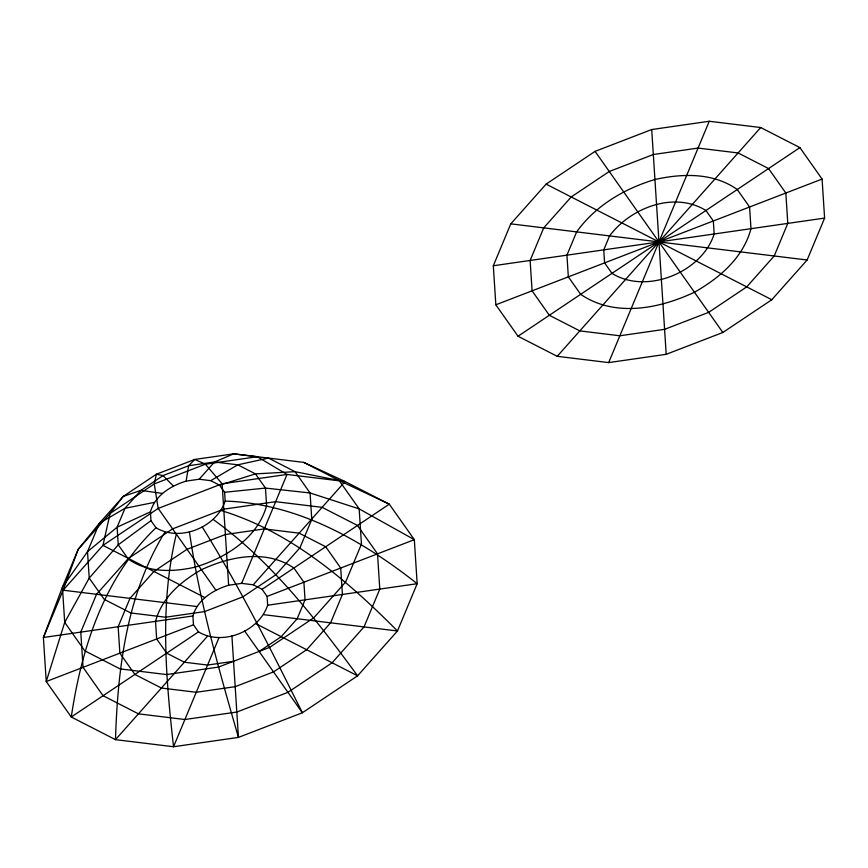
<?xml version="1.0" encoding="UTF-8"?>
<svg xmlns="http://www.w3.org/2000/svg" width="868" height="868" viewBox="0 0 868 868"><rect width="100%" height="100%" fill="white"/><g stroke="black" fill="none" stroke-linecap="round" stroke-linejoin="round"><path stroke-width="1.3" d="M186.153 481.111L199.141 479.234L210.75 480.655L219.593 485.179L224.595 492.286L225.17 501.086C216.468 527.343 180.012 542.196 155.99 527.755L150.978 520.659L150.414 511.849C154.981 495.509 170.801 485.787 186.153 481.111L188.595 465.725L194.747 459.443L233.687 453.845L303.778 462.394L345.084 481.534L389.298 504.178L414.329 539.668L417.172 583.708L397.468 630.982L357.594 675.814L302.368 712.769L238.45 737.399L173.546 746.74L115.487 739.655L71.274 717.011L46.243 681.532L43.4 637.492L62.431 587.159L78.196 549.336L99.343 523.295L123.256 496.398L156.392 474.221L194.747 459.443L205.401 464.206L222.11 483.791L228.653 585.238C213.289 589.914 197.481 599.636 192.902 615.976L193.477 624.786L198.479 631.882C222.501 646.335 258.957 631.47 267.659 605.213L267.094 596.414L262.082 589.318L253.239 584.782L241.629 583.372L228.653 585.238M176.443 533.701C159.549 603.52 165.593 676.129 173.546 746.74L218.942 637.828M241.629 583.372L287.015 474.449L345.084 481.534L253.239 584.782M493.317 265.76L510.785 223.857L546.124 184.124L595.068 151.368L651.716 129.538L709.243 121.26L760.704 127.531L799.895 147.603L822.083 179.058L824.6 218.096L807.131 259.999L771.804 299.731L722.849 332.487L666.201 354.318L608.674 362.596L557.213 356.314L518.022 336.241L495.834 304.798L493.317 265.76L824.6 218.096M608.674 362.596L709.243 121.26M164.833 532.279C126.717 594.233 117.722 668.36 115.487 739.655L207.322 636.407M155.99 527.755C104.073 577.307 81.538 647.745 71.274 717.011L198.479 631.882M557.213 356.314L760.704 127.531M199.141 479.234L214.559 461.993L233.687 453.845L257.329 456.731L287.015 474.449L222.11 483.791L158.193 508.431L102.966 545.386L63.104 590.207L43.4 637.492L192.902 615.976M150.978 520.659L118.243 544.822L89.22 578.088L64.699 622.389L46.243 681.532L193.477 624.786M518.022 336.241L799.895 147.603M262.082 589.318L389.298 504.178L339.149 480.514L303.778 462.394M259.12 651.467L281.21 636.678L297.16 618.754L305.037 599.842L303.898 582.222L293.883 568.03C266.183 549.053 229.911 556.355 201.452 569.734C180.989 581.354 161.773 597.759 155.535 621.358L156.663 638.967L166.678 653.159L184.363 662.219L207.593 665.051L233.557 661.318M210.75 480.655L237.778 464.825L268.527 458.087L295.055 471.682L339.149 480.514L359.178 508.898L414.329 539.668L267.094 596.414M150.414 511.849L117.115 527.212L87.516 551.657L62.431 587.159L64.699 622.389L84.728 650.783L120.109 668.903L166.558 674.566L218.476 667.091L269.612 647.387L313.793 617.821L345.681 581.961L361.446 544.138L359.178 508.898L310.071 492.97L265.478 488.076L224.595 492.286M495.834 304.798L822.083 179.058M219.593 485.179L255.463 473.885L295.055 471.682L310.071 492.97L311.775 519.389L299.959 547.762L276.035 574.649L242.899 596.826L204.555 611.604L165.604 617.213L130.775 612.96L104.247 599.376L89.22 578.088L87.516 551.657L99.343 523.295L124.992 508.301L140.941 490.366L163.032 475.588L188.595 465.725L214.559 461.993L237.778 464.825L255.463 473.885L265.478 488.076L266.617 505.697C257.471 538.377 225.854 557.809 195.126 567.173C172.71 572.12 147.81 572.891 128.258 559.014L118.243 544.822L117.115 527.212L124.992 508.301L154.352 502.388M257.329 456.731L205.401 464.206L154.265 483.91L110.095 513.476L78.196 549.336L63.104 590.207L196.852 606.515M267.659 605.213L417.172 583.708C361.978 540.113 297.138 503.277 225.17 501.086M510.785 223.857L807.131 259.999M263.72 614.674L397.468 630.982C347.146 580.377 290.747 531.748 221.221 510.547M162.327 493.425L140.941 490.366L123.256 496.398L110.095 513.476L102.966 545.386L204.826 597.553M546.124 184.124L771.804 299.731M255.745 623.636L357.594 675.814C315.572 618.667 271.413 561.238 213.257 519.509M173.372 486.037L163.032 475.588L156.392 474.221L154.265 483.91L158.193 508.431L215.861 590.164M595.068 151.368L722.849 332.487M244.7 631.036L302.368 712.769C271.011 649.763 239.525 586.649 202.211 526.898M189.419 531.824C199.466 601.687 218.931 669.716 238.45 737.399L231.919 635.962M651.716 129.538L666.201 354.318M96.543 594.287L80.778 632.11L83.046 667.34L103.075 695.724L138.446 713.843L184.895 719.507L236.823 712.042L287.959 692.328L332.129 662.761L364.028 626.913L379.793 589.079L377.526 553.849L357.497 525.466L322.115 507.346L275.666 501.682L223.749 509.158L172.613 528.862L128.431 558.428L96.543 594.287M129.972 598.367L118.157 626.729L119.86 653.159L134.876 674.447L161.405 688.031L196.244 692.284L235.185 686.675L273.539 671.897L306.675 649.72L330.589 622.833L342.415 594.461L340.712 568.041L325.695 546.753L299.156 533.158L264.328 528.916L225.387 534.514L187.032 549.292L153.896 571.47L129.972 598.367M543.715 227.872L530.131 260.465L532.084 290.823L549.346 315.29L579.824 330.903L619.85 335.775L664.595 329.341L708.657 312.361L746.73 286.885L774.213 255.984L787.786 223.391L785.833 193.032L768.571 168.566L738.093 152.952L698.067 148.07L653.333 154.515L609.26 171.495L571.198 196.971L543.715 227.872M576.645 231.886L566.934 255.17L568.334 276.859L580.659 294.328C614.761 317.688 659.409 308.693 694.454 292.234C719.637 277.923 743.29 257.731 750.983 228.685L749.583 206.996L737.257 189.528C713.192 172.45 682.541 173.394 654.939 179.492C624.255 188.736 595.611 205.553 576.645 231.886M609.564 235.901L603.748 249.876L604.584 262.885L611.983 273.366C646.541 295.001 702.125 272.248 714.169 233.98L713.333 220.971L705.934 210.49C674.143 190.873 630.602 207.81 609.564 235.901"/></g></svg>
